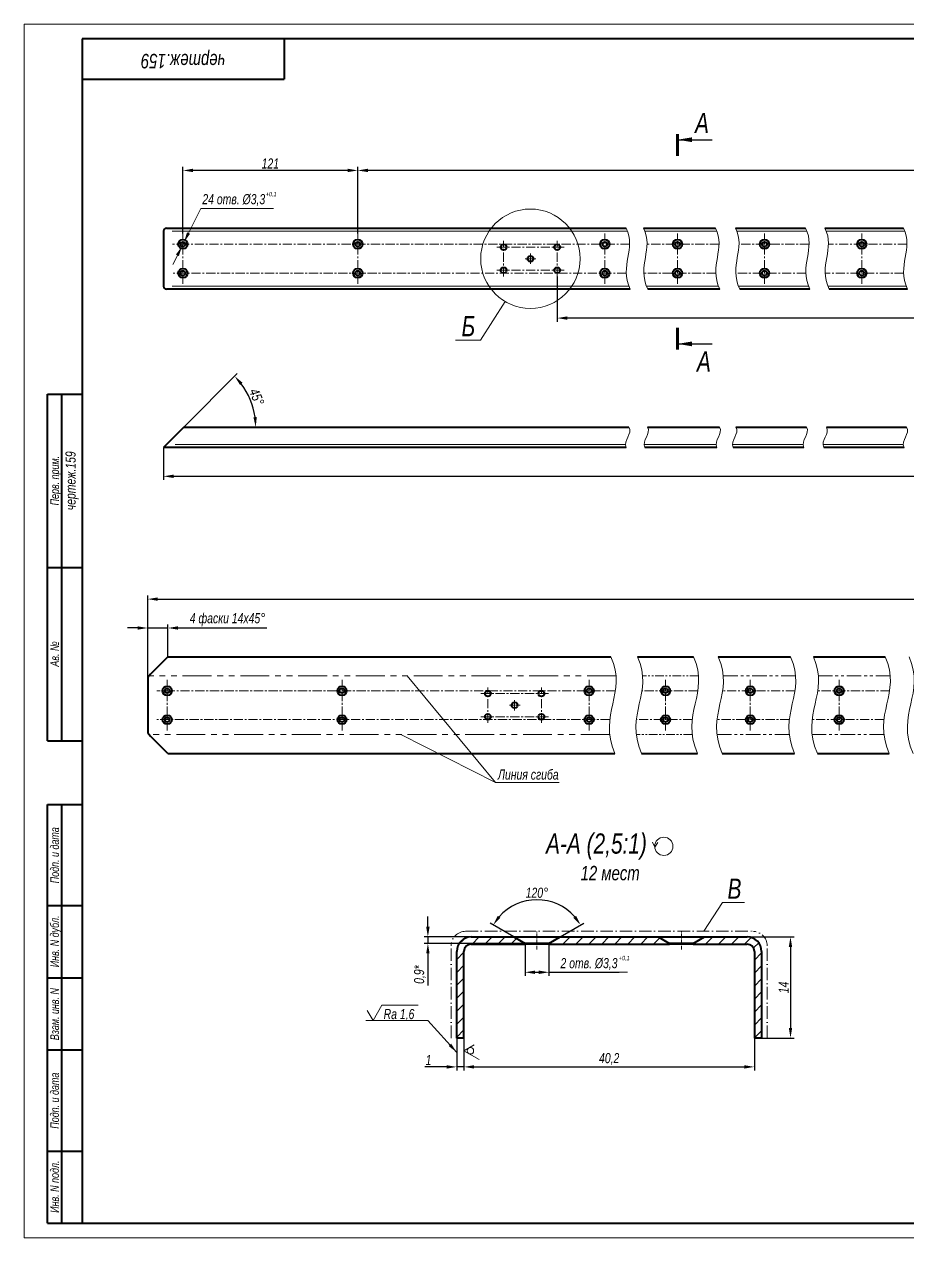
# Model space of a CAD drawing. Header units: millimetres. Extents: x 7312 to 17165, y -24193 to -22169.
# Drawn here: x 7311.5 to 7617.3, y -22588.7 to -22168.7 of the extents above; entities that cross this region are included whole.
import ezdxf

# ---------------------------------------------------------------- set-up
doc = ezdxf.new("R2010")
doc.units = ezdxf.units.MM
for name, pattern in [('LT_03', [20.32, 12.7, -2.54, 2.54, -2.54]), ('LT_04', [20, 10, -2, 2, -2, 2, -2]), ('LT_08', [10.16, 6.35, -1.27, 1.27, -1.27]), ('LT_09', [0.37, 0.24, -0.06, 0.01, -0.06])]:
    doc.linetypes.add(name, pattern=pattern)
for name, color, linetype, lineweight in [('Layer_01', 3, 'Continuous', 13), ('Layer_02', 5, 'LT_04', 13), ('Layer_04', 6, 'Continuous', 13), ('Layer_05', 7, 'Continuous', 40), ('Layer_07', 3, 'Continuous', 13), ('Layer_08', 1, 'Continuous', 15), ('Layer_09', 6, 'Continuous', 15), ('Layer_10', 1, 'LT_03', 15), ('Layer_11', 6, 'Continuous', 15), ('Layer_13', 1, 'Continuous', 13), ('Layer_15', 7, 'Continuous', 40), ('Layer_18', 7, 'Continuous', 18), ('Layer_20', 8, 'Continuous', 20)]:
    doc.layers.add(name, color=color, linetype=linetype, lineweight=lineweight)
doc.styles.add('Style_01', font='ARIALNI.TTF', dxfattribs={"width": 0.9, "height": 3.5})
doc.dimstyles.new('DimStyle_04', dxfattribs={"dimtxt": 3.5, "dimasz": 3.5, "dimexe": 1.25, "dimexo": 0, "dimtad": 1, "dimtxsty": 'Style_01', "dimcen": 2.5, "dimazin": 3, "dimtfac": 1, "dimtmove": 0, "dimatfit": 3})
doc.dimstyles.new('DimStyle_05', dxfattribs={"dimtxt": 3.5, "dimasz": 3.5, "dimexe": 1.25, "dimexo": 0, "dimtad": 1, "dimlfac": 2, "dimtxsty": 'Style_01', "dimcen": 0, "dimazin": 3, "dimtfac": 1, "dimtmove": 0, "dimatfit": 3})
doc.dimstyles.new('DimStyle_21', dxfattribs={"dimtxt": 3.5, "dimasz": 3.5, "dimexe": 1, "dimexo": 0, "dimtad": 1, "dimdec": 0, "dimlfac": 2, "dimtxsty": 'Style_01', "dimcen": 0, "dimclrd": 256, "dimclre": 256, "dimclrt": 256, "dimazin": 3, "dimtfac": 1, "dimtdec": 0, "dimtmove": 0, "dimatfit": 3, "dimlwd": 13, "dimlwe": 13})

# ---------------------------------------------------------------- blocks, each defined once
blk = doc.blocks.new('Block_159')
at = {"layer": 'Layer_04'}
for p, q in [((4892.67, -28318.53), (4892.67, -28738.53)), ((5783.67, -28318.53), (4892.67, -28318.53)), ((4892.67, -28738.53), (5783.67, -28738.53))]:
    blk.add_line(p, q, dxfattribs=at)
at = {"layer": 'Layer_05', "linetype": 'Continuous'}
for p, q in [((4912.67, -28323.53), (4912.67, -28733.53)), ((5778.67, -28323.53), (4912.67, -28323.53)), ((4982.67, -28323.53), (4982.67, -28337.53)), ((4912.67, -28337.53), (4982.67, -28337.53)), ((4900.67, -28566.53), (4900.67, -28446.53)), ((4900.67, -28446.53), (4912.67, -28446.53)), ((4905.67, -28566.53), (4905.67, -28446.53)), ((4900.67, -28506.53), (4912.67, -28506.53)), ((4900.67, -28566.53), (4912.67, -28566.53)), ((4900.67, -28733.53), (4900.67, -28588.53)), ((4900.67, -28588.53), (4912.67, -28588.53)), ((4905.67, -28733.53), (4905.67, -28588.53)), ((4900.67, -28623.53), (4912.67, -28623.53)), ((4900.67, -28648.53), (4912.67, -28648.53)), ((4900.67, -28673.53), (4912.67, -28673.53)), ((4900.67, -28708.53), (4912.67, -28708.53)), ((4900.67, -28733.53), (4912.67, -28733.53)), ((4912.67, -28733.53), (5593.55, -28733.53))]:
    blk.add_line(p, q, dxfattribs=at)
at = {"layer": 'Layer_01', "linetype": 'Continuous', "lineweight": 25, "style": 'Style_01', "width": 0.9}
for s, p in [('Перв. прим.', (4904.67, -28485.06)), ('Ав. №', (4904.67, -28540.87)), ('Подп. и дата', (4904.67, -28615.85)), ('Инв. N дубл.', (4904.67, -28644.91)), ('Взам. инв. N', (4904.66, -28670.17)), ('Подп. и дата', (4904.67, -28700.8)), ('Инв. N подл.', (4904.67, -28729.91))]:
    blk.add_text(s, height=3, rotation=90, dxfattribs=at).set_placement(p)
blk = doc.blocks.new('*D850')
at = {"layer": 'Defpoints', "color": 0, "ltscale": 0.5, "transparency": 16777216}
for p in [(7359.72, -22315.21), (7974.01, -22315.21), (7974.01, -22325.21)]:
    blk.add_point(p, dxfattribs=at)
at = {"layer": 'Layer_08', "color": 0, "lineweight": -2, "ltscale": 0.5, "transparency": 16777216}
for p, q in [((7359.72, -22315.21), (7359.72, -22326.46)), ((7974.01, -22315.21), (7974.01, -22326.46)), ((7363.22, -22325.21), (7970.51, -22325.21))]:
    blk.add_line(p, q, dxfattribs=at)
at = {"layer": 'Layer_08', "color": 0, "ltscale": 0.5, "transparency": 16777216}
for points in [[(7363.22, -22324.63), (7363.22, -22325.79), (7359.72, -22325.21)], [(7970.51, -22324.63), (7970.51, -22325.79), (7974.01, -22325.21)]]:
    blk.add_solid(points, dxfattribs=at)
at = {"layer": 'Layer_08', "color": 0, "ltscale": 0.5, "transparency": 16777216, "insert": (7666.87, -22322.8), "char_height": 3.5, "attachment_point": 5, "style": 'Style_01'}
blk.add_mtext('1858', dxfattribs=at)
blk = doc.blocks.new('*D853')
at = {"layer": 'Defpoints', "color": 0, "ltscale": 0.5, "transparency": 16777216}
for p in [(7426.97, -22219.34), (7426.97, -22241.21), (7967.26, -22241.21)]:
    blk.add_point(p, dxfattribs=at)
at = {"layer": 'Layer_08', "color": 0, "lineweight": -2, "ltscale": 0.5, "transparency": 16777216}
for p, q in [((7426.97, -22241.21), (7426.97, -22218.09)), ((7963.76, -22219.34), (7430.47, -22219.34)), ((7967.26, -22241.21), (7967.26, -22218.09))]:
    blk.add_line(p, q, dxfattribs=at)
at = {"layer": 'Layer_08', "color": 0, "ltscale": 0.5, "transparency": 16777216}
for points in [[(7430.47, -22218.75), (7430.47, -22219.92), (7426.97, -22219.34)], [(7963.76, -22218.75), (7963.76, -22219.92), (7967.26, -22219.34)]]:
    blk.add_solid(points, dxfattribs=at)
at = {"layer": 'Layer_08', "color": 0, "ltscale": 0.5, "transparency": 16777216, "insert": (7697.12, -22216.92), "char_height": 3.5, "attachment_point": 5, "style": 'Style_01'}
blk.add_mtext('10х171=1710', dxfattribs=at)
blk = doc.blocks.new('*D854')
at = {"layer": 'Defpoints', "color": 0, "ltscale": 0.5, "transparency": 16777216}
for p in [(7366.47, -22219.34), (7366.47, -22241.12), (7426.97, -22241.12)]:
    blk.add_point(p, dxfattribs=at)
at = {"layer": 'Layer_08', "color": 0, "lineweight": -2, "ltscale": 0.5, "transparency": 16777216}
for p, q in [((7366.47, -22241.12), (7366.47, -22218.09)), ((7423.47, -22219.34), (7369.97, -22219.34)), ((7426.97, -22241.12), (7426.97, -22218.09))]:
    blk.add_line(p, q, dxfattribs=at)
at = {"layer": 'Layer_08', "color": 0, "ltscale": 0.5, "transparency": 16777216}
for points in [[(7369.97, -22218.75), (7369.97, -22219.92), (7366.47, -22219.34)], [(7423.47, -22218.75), (7423.47, -22219.92), (7426.97, -22219.34)]]:
    blk.add_solid(points, dxfattribs=at)
at = {"layer": 'Layer_08', "color": 0, "ltscale": 0.5, "transparency": 16777216, "insert": (7396.72, -22216.95), "char_height": 3.5, "attachment_point": 5, "style": 'Style_01'}
blk.add_mtext('121', dxfattribs=at)
blk = doc.blocks.new('*D857')
at = {"layer": 'Defpoints', "color": 0, "ltscale": 0.5, "transparency": 16777216}
for p in [(7495.97, -22256.02), (7756.26, -22256.02), (7495.97, -22270.44)]:
    blk.add_point(p, dxfattribs=at)
at = {"layer": 'Layer_08', "color": 0, "lineweight": -2, "ltscale": 0.5, "transparency": 16777216}
for p, q in [((7495.97, -22256.02), (7495.97, -22271.69)), ((7756.26, -22256.02), (7756.26, -22271.69)), ((7752.76, -22270.44), (7499.47, -22270.44))]:
    blk.add_line(p, q, dxfattribs=at)
at = {"layer": 'Layer_08', "color": 0, "ltscale": 0.5, "transparency": 16777216}
for points in [[(7499.47, -22269.86), (7499.47, -22271.02), (7495.97, -22270.44)], [(7752.76, -22269.86), (7752.76, -22271.02), (7756.26, -22270.44)]]:
    blk.add_solid(points, dxfattribs=at)
at = {"layer": 'Layer_08', "color": 0, "ltscale": 0.5, "transparency": 16777216, "insert": (7626.12, -22268.03), "char_height": 3.5, "attachment_point": 5, "style": 'Style_01'}
blk.add_mtext('1150', dxfattribs=at)
blk = doc.blocks.new('*D858')
at = {"layer": 'Defpoints', "color": 0, "ltscale": 0.5, "transparency": 16777216}
for p in [(7954.5, -22367.71), (7354.27, -22394.89), (7954.5, -22394.89)]:
    blk.add_point(p, dxfattribs=at)
at = {"layer": 'Layer_08', "color": 0, "lineweight": -2, "ltscale": 0.5, "transparency": 16777216}
for p, q in [((7354.27, -22394.89), (7354.27, -22366.46)), ((7357.77, -22367.71), (7951, -22367.71)), ((7954.5, -22394.89), (7954.5, -22366.46))]:
    blk.add_line(p, q, dxfattribs=at)
at = {"layer": 'Layer_08', "color": 0, "ltscale": 0.5, "transparency": 16777216}
for points in [[(7357.77, -22367.12), (7357.77, -22368.29), (7354.27, -22367.71)], [(7951, -22367.12), (7951, -22368.29), (7954.5, -22367.71)]]:
    blk.add_solid(points, dxfattribs=at)
at = {"layer": 'Layer_08', "color": 0, "ltscale": 0.5, "transparency": 16777216, "insert": (7654.39, -22365.3), "char_height": 3.5, "attachment_point": 5, "style": 'Style_01'}
blk.add_mtext('1858', dxfattribs=at)
blk = doc.blocks.new('*D859')
at = {"layer": 'Defpoints', "color": 0, "ltscale": 0.5, "transparency": 16777216}
for p in [(7354.27, -22377.71), (7354.27, -22380.83), (7361.27, -22387.71)]:
    blk.add_point(p, dxfattribs=at)
at = {"layer": 'Layer_08', "color": 0, "lineweight": -2, "ltscale": 0.5, "transparency": 16777216}
for p, q in [((7354.27, -22380.83), (7354.27, -22376.46)), ((7361.27, -22387.71), (7361.27, -22376.46)), ((7350.77, -22377.71), (7347.27, -22377.71)), ((7354.27, -22377.71), (7361.27, -22377.71)), ((7364.77, -22377.71), (7395.52, -22377.71))]:
    blk.add_line(p, q, dxfattribs=at)
at = {"layer": 'Layer_08', "color": 0, "ltscale": 0.5, "transparency": 16777216}
for points in [[(7350.77, -22377.12), (7350.77, -22378.29), (7354.27, -22377.71)], [(7364.77, -22377.12), (7364.77, -22378.29), (7361.27, -22377.71)]]:
    blk.add_solid(points, dxfattribs=at)
at = {"layer": 'Layer_08', "color": 0, "ltscale": 0.5, "transparency": 16777216, "insert": (7381.9, -22374.84), "char_height": 3.5, "attachment_point": 5, "style": 'Style_01'}
blk.add_mtext('4 фаски 14x45%%D', dxfattribs=at)
blk = doc.blocks.new('*D869')
at = {"layer": 'Defpoints', "color": 0, "ltscale": 0.5, "transparency": 16777216}
for p in [(7494.97, -22472.83), (7480.97, -22484.62), (7497.01, -22484.62), (7484.87, -22486.87), (7493.12, -22486.87)]:
    blk.add_point(p, dxfattribs=at)
at = {"layer": 'Layer_08', "color": 0, "lineweight": -2, "ltscale": 0.5, "transparency": 16777216}
for p, q in [((7480.97, -22484.62), (7472.77, -22479.89)), ((7497.01, -22484.62), (7505.21, -22479.89))]:
    blk.add_line(p, q, dxfattribs=at)
blk.add_arc((7488.99, -22489.25), 17.48, 41.4908, 138.5092, dxfattribs=at)
at = {"layer": 'Layer_08', "color": 0, "ltscale": 0.5, "transparency": 16777216}
for points in [[(7476.37, -22478.01), (7475.42, -22477.33), (7473.85, -22480.51)], [(7502.56, -22477.33), (7501.61, -22478.01), (7504.13, -22480.51)]]:
    blk.add_solid(points, dxfattribs=at)
at = {"layer": 'Layer_08', "color": 0, "ltscale": 0.5, "transparency": 16777216, "insert": (7488.99, -22469.36), "char_height": 3.5, "attachment_point": 5, "style": 'Style_01'}
blk.add_mtext('120°', dxfattribs=at)
blk = doc.blocks.new('*D870')
at = {"layer": 'Defpoints', "color": 0, "ltscale": 0.5, "transparency": 16777216}
for p in [(7484.87, -22487.12), (7493.12, -22487.12), (7493.12, -22496.87)]:
    blk.add_point(p, dxfattribs=at)
at = {"layer": 'Layer_08', "color": 0, "lineweight": -2, "ltscale": 0.5, "transparency": 16777216}
for p, q in [((7484.87, -22487.12), (7484.87, -22498.12)), ((7493.12, -22487.12), (7493.12, -22498.12)), ((7488.37, -22496.87), (7489.62, -22496.87)), ((7493.12, -22496.87), (7517.4, -22496.87))]:
    blk.add_line(p, q, dxfattribs=at)
at = {"layer": 'Layer_08', "color": 0, "ltscale": 0.5, "transparency": 16777216}
for points in [[(7488.37, -22496.29), (7488.37, -22497.46), (7484.87, -22496.87)], [(7489.62, -22496.29), (7489.62, -22497.46), (7493.12, -22496.87)]]:
    blk.add_solid(points, dxfattribs=at)
at = {"layer": 'Layer_08', "color": 0, "ltscale": 0.5, "transparency": 16777216, "insert": (7507.01, -22494.03), "char_height": 3.5, "attachment_point": 5, "style": 'Style_01'}
blk.add_mtext('2 отв. %%C3,3', dxfattribs=at)
blk = doc.blocks.new('*D871')
at = {"layer": 'Defpoints', "color": 0, "ltscale": 0.5, "transparency": 16777216}
for p in [(7480.97, -22484.62), (7451.24, -22486.87), (7484.87, -22486.87)]:
    blk.add_point(p, dxfattribs=at)
at = {"layer": 'Layer_08', "color": 0, "lineweight": -2, "ltscale": 0.5, "transparency": 16777216}
for p, q in [((7451.24, -22481.12), (7451.24, -22477.62)), ((7480.97, -22484.62), (7449.99, -22484.62)), ((7451.24, -22484.62), (7451.24, -22486.87)), ((7484.87, -22486.87), (7449.99, -22486.87)), ((7451.24, -22490.37), (7451.24, -22501.46))]:
    blk.add_line(p, q, dxfattribs=at)
at = {"layer": 'Layer_08', "color": 0, "ltscale": 0.5, "transparency": 16777216}
for points in [[(7450.66, -22481.12), (7451.83, -22481.12), (7451.24, -22484.62)], [(7450.66, -22490.37), (7451.83, -22490.37), (7451.24, -22486.87)]]:
    blk.add_solid(points, dxfattribs=at)
at = {"layer": 'Layer_08', "color": 0, "ltscale": 0.5, "transparency": 16777216, "insert": (7448.51, -22497.67), "char_height": 3.5, "attachment_point": 5, "rotation": 90, "style": 'Style_01'}
blk.add_mtext('0,9*', dxfattribs=at)
blk = doc.blocks.new('*D872')
at = {"layer": 'Defpoints', "color": 0, "ltscale": 0.5, "transparency": 16777216}
for p in [(7560.8, -22484.62), (7564.24, -22519.62), (7576.74, -22519.62)]:
    blk.add_point(p, dxfattribs=at)
at = {"layer": 'Layer_08', "color": 0, "lineweight": -2, "ltscale": 0.5, "transparency": 16777216}
for p, q in [((7560.8, -22484.62), (7577.99, -22484.62)), ((7576.74, -22488.12), (7576.74, -22516.12)), ((7564.24, -22519.62), (7577.99, -22519.62))]:
    blk.add_line(p, q, dxfattribs=at)
at = {"layer": 'Layer_08', "color": 0, "ltscale": 0.5, "transparency": 16777216}
for points in [[(7576.16, -22488.12), (7577.33, -22488.12), (7576.74, -22484.62)], [(7576.16, -22516.12), (7577.33, -22516.12), (7576.74, -22519.62)]]:
    blk.add_solid(points, dxfattribs=at)
at = {"layer": 'Layer_08', "color": 0, "ltscale": 0.5, "transparency": 16777216, "insert": (7574.36, -22502.12), "char_height": 3.5, "attachment_point": 5, "rotation": 90, "style": 'Style_01'}
blk.add_mtext('14', dxfattribs=at)
blk = doc.blocks.new('*D873')
at = {"layer": 'Defpoints', "color": 0, "ltscale": 0.5, "transparency": 16777216}
for p in [(7461.24, -22519.62), (7463.74, -22519.62), (7461.24, -22529.62)]:
    blk.add_point(p, dxfattribs=at)
at = {"layer": 'Layer_08', "color": 0, "lineweight": -2, "ltscale": 0.5, "transparency": 16777216}
for p, q in [((7461.24, -22519.62), (7461.24, -22530.87)), ((7463.74, -22519.62), (7463.74, -22530.87)), ((7457.74, -22529.62), (7450.24, -22529.62)), ((7463.74, -22529.62), (7461.24, -22529.62)), ((7467.24, -22529.62), (7470.74, -22529.62))]:
    blk.add_line(p, q, dxfattribs=at)
at = {"layer": 'Layer_08', "color": 0, "ltscale": 0.5, "transparency": 16777216}
for points in [[(7457.74, -22529.04), (7457.74, -22530.21), (7461.24, -22529.62)], [(7467.24, -22529.04), (7467.24, -22530.21), (7463.74, -22529.62)]]:
    blk.add_solid(points, dxfattribs=at)
at = {"layer": 'Layer_08', "color": 0, "ltscale": 0.5, "transparency": 16777216, "insert": (7451.46, -22527.24), "char_height": 3.5, "attachment_point": 5, "style": 'Style_01'}
blk.add_mtext('1', dxfattribs=at)
blk = doc.blocks.new('*D874')
at = {"layer": 'Defpoints', "color": 0, "ltscale": 0.5, "transparency": 16777216}
for p in [(7463.74, -22519.62), (7564.24, -22517.69), (7564.24, -22529.62)]:
    blk.add_point(p, dxfattribs=at)
at = {"layer": 'Layer_08', "color": 0, "lineweight": -2, "ltscale": 0.5, "transparency": 16777216}
for p, q in [((7463.74, -22519.62), (7463.74, -22530.87)), ((7564.24, -22517.69), (7564.24, -22530.87)), ((7467.24, -22529.62), (7560.74, -22529.62))]:
    blk.add_line(p, q, dxfattribs=at)
at = {"layer": 'Layer_08', "color": 0, "ltscale": 0.5, "transparency": 16777216}
for points in [[(7467.24, -22529.04), (7467.24, -22530.21), (7463.74, -22529.62)], [(7560.74, -22529.04), (7560.74, -22530.21), (7564.24, -22529.62)]]:
    blk.add_solid(points, dxfattribs=at)
at = {"layer": 'Layer_08', "color": 0, "ltscale": 0.5, "transparency": 16777216, "insert": (7513.99, -22526.89), "char_height": 3.5, "attachment_point": 5, "style": 'Style_01'}
blk.add_mtext('40,2', dxfattribs=at)
blk = doc.blocks.new('*D881')
at = {"layer": 'Defpoints', "color": 0, "ltscale": 0.5, "transparency": 16777216}
for p in [(7366.1, -22245.62), (7366.84, -22244.15)]:
    blk.add_point(p, dxfattribs=at)
at = {"layer": 'Layer_08', "linetype": 'Continuous', "lineweight": 13, "ltscale": 0.5, "transparency": 16777216}
for p, q in [((7372.67, -22232.46), (7368.4, -22241.02)), ((7394.83, -22232.46), (7372.67, -22232.46)), ((7366.1, -22245.62), (7366.84, -22244.15)), ((7364.54, -22248.76), (7362.98, -22251.89))]:
    blk.add_line(p, q, dxfattribs=at)
at = {"layer": 'Layer_08', "ltscale": 0.5, "transparency": 16777216}
for points in [[(7367.88, -22240.76), (7368.92, -22241.28), (7366.84, -22244.15)], [(7364.02, -22248.5), (7365.06, -22249.02), (7366.1, -22245.62)]]:
    blk.add_solid(points, dxfattribs=at)
at = {"layer": 'Layer_08', "ltscale": 0.5, "transparency": 16777216, "insert": (7384.06, -22229.61), "char_height": 3.5, "attachment_point": 5, "style": 'Style_01'}
blk.add_mtext('24 отв. %%C3,3', dxfattribs=at)
blk = doc.blocks.new('*D882')
at = {"layer": 'Defpoints', "color": 0, "ltscale": 0.5, "transparency": 16777216}
for p in [(7390.83, -22301.75), (7366.72, -22308.21), (7366.72, -22308.21), (7520.82, -22308.21), (7360.72, -22314.21)]:
    blk.add_point(p, dxfattribs=at)
at = {"layer": 'Layer_08', "color": 0, "lineweight": -2, "ltscale": 0.5, "transparency": 16777216}
blk.add_line((7366.72, -22308.21), (7385.25, -22289.68), dxfattribs=at)
blk.add_arc((7366.72, -22308.21), 24.96, 8.0418, 36.9582, dxfattribs=at)
at = {"layer": 'Layer_08', "color": 0, "ltscale": 0.5, "transparency": 16777216}
for points in [[(7386.22, -22293.59), (7387.1, -22292.82), (7384.37, -22290.56)], [(7392.01, -22304.68), (7390.85, -22304.76), (7391.68, -22308.21)]]:
    blk.add_solid(points, dxfattribs=at)
at = {"layer": 'Layer_08', "color": 0, "ltscale": 0.5, "transparency": 16777216, "insert": (7392, -22297.74), "char_height": 3.5, "attachment_point": 5, "rotation": 292.5, "style": 'Style_01'}
blk.add_mtext('45°', dxfattribs=at)
blk = doc.blocks.new('A$C57cbd612')
at = {"color": 1, "lineweight": 13, "ltscale": 0.303109}
blk.add_line((0, 0), (3.03, 5.25), dxfattribs=at)
at = {"color": 1, "lineweight": 13, "ltscale": 0.141451}
blk.add_line((0, 0), (-2.02, 3.5), dxfattribs=at)
at = {"layer": 'Layer_10'}
blk.add_line((3.03, 5.25), (15.58, 5.25), dxfattribs=at)

msp = doc.modelspace()

# ---------------------------------------------------------------- hatches: boundary and pattern name
at = {"layer": 'Layer_18', "ltscale": 0.5}
h = msp.add_hatch(dxfattribs=at)
h.set_pattern_fill('ANSI31', color=256)
h.paths.add_polyline_path([(7463.7417, -22489.6234, -0.41421356), (7466.2417, -22487.1234), (7466.2417, -22487.1234), (7484.8667, -22487.1234), (7484.8667, -22486.8734), (7480.9696, -22484.6234), (7466.2417, -22484.6234, 0.41421356), (7461.2417, -22489.6234), (7461.2417, -22519.6234), (7463.7417, -22519.6234)])
h.paths.add_polyline_path([(7530.9696, -22484.6234), (7497.0139, -22484.6234), (7493.1167, -22486.8734), (7493.1167, -22487.1234), (7534.8667, -22487.1234), (7534.8667, -22486.8734)])
h.paths.add_polyline_path([(7561.7417, -22484.6234), (7547.0139, -22484.6234), (7543.1167, -22486.8734), (7543.1167, -22487.1234), (7561.7417, -22487.1234, -0.41415164), (7564.2417, -22489.6229), (7564.2417, -22519.6234), (7566.7417, -22519.6234), (7566.7417, -22489.6227, 0.4141707)])

# ---------------------------------------------------------------- linework, layer by layer
at = {"layer": 'Layer_02'}
for p, q in [((7516.3522, -22394.2961), (7354.7732, -22394.2961)), ((7514.1823, -22414.5742), (7354.7732, -22414.5742))]:
    msp.add_line(p, q, dxfattribs=at)
at = {"layer": 'Layer_02', "ltscale": 0.3}
for p, q in [((7544.8988, -22394.2961), (7525.5741, -22394.2961)), ((7542.7288, -22414.5742), (7523.4042, -22414.5742))]:
    msp.add_line(p, q, dxfattribs=at)
at = {"layer": 'Layer_02', "ltscale": 0.5}
for p, q in [((7578.5109, -22394.2961), (7553.4764, -22394.2961)), ((7611.2546, -22394.2961), (7586.4109, -22394.2961)), ((7576.341, -22414.5742), (7551.3064, -22414.5742)), ((7609.0847, -22414.5742), (7584.241, -22414.5742))]:
    msp.add_line(p, q, dxfattribs=at)
at = {"layer": 'Layer_08', "ltscale": 0.5}
for p, q in [((7394.8341, -22232.4617), (7397.7965, -22232.4617)), ((7517.3985, -22496.8734), (7520.3609, -22496.8734))]:
    msp.add_line(p, q, dxfattribs=at)
at = {"layer": 'Layer_08'}
for p, q in [((7429.788, -22513.551), (7451.2795, -22513.551)), ((7451.2795, -22513.551), (7461.2417, -22524.6039))]:
    msp.add_line(p, q, dxfattribs=at)
msp.add_solid([(7459.3144, -22521.6247), (7458.4523, -22522.4108), (7461.2417, -22524.6039)], dxfattribs=at)
at = {"layer": 'Layer_09', "linetype": 'LT_08', "ltscale": 0.5}
for p, q in [((7366.4707, -22258.6154), (7366.4707, -22241.116)), ((7426.9707, -22258.6154), (7426.9707, -22241.116)), ((7512.4707, -22258.6154), (7512.4707, -22241.116)), ((7537.6532, -22258.6154), (7537.6532, -22241.116)), ((7567.7529, -22258.6154), (7567.7529, -22241.116)), ((7601.3988, -22258.6154), (7601.3988, -22241.116)), ((7521.0402, -22244.8865), (7362.9025, -22244.8865)), ((7475.0602, -22245.8865), (7498.4384, -22245.8865)), ((7477.4707, -22256.0168), (7477.4707, -22243.7561)), ((7495.9707, -22256.0168), (7495.9707, -22243.7561)), ((7552.0161, -22244.8865), (7527.0972, -22244.8865)), ((7583.1898, -22244.8865), (7558.9232, -22244.8865)), ((7617.0426, -22244.8865), (7589.8785, -22244.8865)), ((7519.9189, -22254.8865), (7362.9025, -22254.8865)), ((7475.0602, -22253.8865), (7498.4384, -22253.8865)), ((7550.8947, -22254.8865), (7525.9759, -22254.8865)), ((7582.0685, -22254.8865), (7557.8019, -22254.8865)), ((7615.9213, -22254.8865), (7588.7572, -22254.8865)), ((7361.0232, -22413.1641), (7361.0232, -22395.6647)), ((7421.5232, -22413.1641), (7421.5232, -22395.6647)), ((7472.0232, -22410.5655), (7472.0232, -22398.3048)), ((7490.5232, -22410.5655), (7490.5232, -22398.3048)), ((7507.0232, -22413.1641), (7507.0232, -22395.6647)), ((7533.5266, -22413.1641), (7533.5266, -22395.6647)), ((7562.8369, -22413.1641), (7562.8369, -22395.6647)), ((7593.5832, -22413.1641), (7593.5832, -22395.6647)), ((7516.113, -22399.4352), (7357.455, -22399.4352)), ((7469.6127, -22400.4352), (7492.9909, -22400.4352)), ((7544.6595, -22399.4352), (7525.3349, -22399.4352)), ((7578.2716, -22399.4352), (7553.2371, -22399.4352)), ((7611.0154, -22399.4352), (7586.1716, -22399.4352)), ((7514.2015, -22409.4352), (7357.455, -22409.4352)), ((7469.6127, -22408.4352), (7492.9909, -22408.4352)), ((7542.748, -22409.4352), (7523.4234, -22409.4352)), ((7576.3602, -22409.4352), (7551.3256, -22409.4352)), ((7609.1039, -22409.4352), (7584.2601, -22409.4352))]:
    msp.add_line(p, q, dxfattribs=at)
at = {"layer": 'Layer_09', "linetype": 'LT_08', "ltscale": 0.1}
for p, q in [((7488.6157, -22249.8865), (7484.8258, -22249.8865)), ((7486.7207, -22251.6603), (7486.7207, -22248.1126)), ((7481.2732, -22406.2091), (7481.2732, -22402.6613)), ((7483.1682, -22404.4352), (7479.3783, -22404.4352))]:
    msp.add_line(p, q, dxfattribs=at)
at = {"layer": 'Layer_09'}
for p, q in [((7444.0407, -22394.2961), (7474.6688, -22431.1633)), ((7474.6688, -22431.1633), (7441.9052, -22414.5742)), ((7474.6688, -22431.1633), (7496.7218, -22431.1633)), ((7529.7737, -22453.5624), (7528.9307, -22451.8589)), ((7529.7737, -22453.5624), (7530.8424, -22451.9908))]:
    msp.add_line(p, q, dxfattribs=at)
at = {"layer": 'Layer_09', "ltscale": 0.5}
msp.add_line((7553.2333, -22472.6982), (7553.5333, -22472.6982), dxfattribs=at)
at = {"layer": 'Layer_09', "linetype": 'LT_09', "ltscale": 18.018019}
for p, q in [((7464.3166, -22482.6982), (7563.6669, -22482.6982)), ((7459.3166, -22519.6234), (7459.3166, -22487.6982)), ((7568.6669, -22519.6234), (7568.6669, -22487.6982))]:
    msp.add_line(p, q, dxfattribs=at)
at = {"layer": 'Layer_09', "linetype": 'LT_08', "ltscale": 0.2}
for p, q in [((7488.9917, -22488.938), (7488.9917, -22482.7674)), ((7538.9917, -22488.938), (7538.9917, -22482.7674))]:
    msp.add_line(p, q, dxfattribs=at)
at = {"layer": 'Layer_09', "lineweight": 13, "ltscale": 0.141451}
msp.add_line((7463.7417, -22524.0442), (7467.2417, -22522.0235), dxfattribs=at)
at = {"layer": 'Layer_09', "lineweight": 13, "ltscale": 0.303109}
msp.add_line((7463.7417, -22524.0442), (7468.9917, -22527.0753), dxfattribs=at)
at = {"layer": 'Layer_09'}
for points in [[(7477.9409, -22264.6658), (7469.4973, -22278.0847)], [(7460.796, -22278.0847), (7469.4973, -22278.0847)]]:
    msp.add_lwpolyline(points, dxfattribs=at)
at = {"layer": 'Layer_09', "ltscale": 0.5}
for points in [[(7546.7377, -22482.6982), (7553.2333, -22472.6982)], [(7553.5333, -22472.6982), (7560.8096, -22472.6982)]]:
    msp.add_lwpolyline(points, dxfattribs=at)
at = {"layer": 'Layer_09'}
for centre, radius in [((7486.7207, -22249.8865), 17.1905), ((7532.9183, -22453.2708), 3.1589)]:
    msp.add_circle(centre, radius, dxfattribs=at)
at = {"layer": 'Layer_09', "lineweight": 13}
msp.add_circle((7465.971, -22524.0531), 1.0981, dxfattribs=at)
at = {"layer": 'Layer_09', "linetype": 'LT_09', "ltscale": 18.018019}
for centre, start, end in [((7464.3166, -22487.6982), 90, 180), ((7563.6669, -22487.6982), 0, 90)]:
    msp.add_arc(centre, 5, start, end, dxfattribs=at)
at = {"layer": 'Layer_09', "ltscale": 0.5}
for points in [[(7519.8384, -22239.3365), (7523.4777, -22246.588), (7517.3437, -22252.0326), (7521.2918, -22260.4365)], [(7525.8954, -22239.3365), (7529.5347, -22246.588), (7523.4007, -22252.0326), (7527.3488, -22260.4365)], [(7550.8142, -22239.3365), (7554.4535, -22246.588), (7548.3195, -22252.0326), (7552.2676, -22260.4365)], [(7557.7214, -22239.3365), (7561.3606, -22246.588), (7555.2267, -22252.0326), (7559.1748, -22260.4365)], [(7581.9879, -22239.3365), (7585.6272, -22246.588), (7579.4933, -22252.0326), (7583.4414, -22260.4365)], [(7588.6766, -22239.3365), (7592.3159, -22246.588), (7586.182, -22252.0326), (7590.13, -22260.4365)], [(7615.8408, -22239.3365), (7619.4801, -22246.588), (7613.3461, -22252.0326), (7617.2942, -22260.4365)], [(7520.8224, -22308.2114), (7522.1618, -22310.475), (7518.7563, -22312.7433), (7519.9078, -22315.2114)], [(7527.2808, -22308.2114), (7528.6202, -22310.475), (7525.2147, -22312.7433), (7526.3661, -22315.2114)], [(7552.1898, -22308.2114), (7553.5293, -22310.475), (7550.1238, -22312.7433), (7551.2752, -22315.2114)], [(7557.865, -22308.2114), (7559.2044, -22310.475), (7555.7989, -22312.7433), (7556.9504, -22315.2114)], [(7582.2852, -22308.2114), (7583.6247, -22310.475), (7580.2192, -22312.7433), (7581.3706, -22315.2114)], [(7589.1682, -22308.2114), (7590.5077, -22310.475), (7587.1022, -22312.7433), (7588.2536, -22315.2114)], [(7616.9508, -22308.2114), (7618.2903, -22310.475), (7614.8847, -22312.7433), (7616.0362, -22315.2114)], [(7514.6162, -22387.7071), (7520.3421, -22400.4539), (7509.9897, -22407.2098), (7515.9859, -22421.1633)], [(7523.8381, -22387.7071), (7529.564, -22400.4539), (7519.2116, -22407.2098), (7525.2078, -22421.1633)], [(7543.1628, -22387.7071), (7548.8886, -22400.4539), (7538.5363, -22407.2098), (7544.5324, -22421.1633)], [(7551.7404, -22387.7071), (7557.4662, -22400.4539), (7547.1139, -22407.2098), (7553.11, -22421.1633)], [(7576.7749, -22387.7071), (7582.5008, -22400.4539), (7572.1484, -22407.2098), (7578.1446, -22421.1633)], [(7584.6749, -22387.7071), (7590.4008, -22400.4539), (7580.0484, -22407.2098), (7586.0446, -22421.1633)], [(7609.5186, -22387.7071), (7615.2445, -22400.4539), (7604.8921, -22407.2098), (7610.8883, -22421.1633)], [(7617.7836, -22387.7071), (7623.5094, -22400.4539), (7613.1571, -22407.2098), (7619.1532, -22421.1633)]]:
    msp.add_open_spline(points, degree=3, dxfattribs=at)
at = {"layer": 'Layer_11', "lineweight": 0}
for p, q in [((7520.2845, -22240.3365), (7362.7207, -22240.3365)), ((7551.2603, -22240.3365), (7526.3415, -22240.3365)), ((7582.4341, -22240.3365), (7558.1675, -22240.3365)), ((7616.2869, -22240.3365), (7589.1228, -22240.3365)), ((7362.7207, -22259.4365), (7520.863, -22259.4365)), ((7526.92, -22259.4365), (7551.8389, -22259.4365)), ((7558.746, -22259.4365), (7583.0126, -22259.4365)), ((7589.7013, -22259.4365), (7616.8654, -22259.4365)), ((7363.7207, -22314.2114), (7519.6673, -22314.2114)), ((7526.1257, -22314.2114), (7551.0348, -22314.2114)), ((7556.7099, -22314.2114), (7581.1302, -22314.2114)), ((7588.0132, -22314.2114), (7615.7957, -22314.2114))]:
    msp.add_line(p, q, dxfattribs=at)
at = {"layer": 'Layer_15', "linetype": 'Continuous'}
for p, q in [((7359.7207, -22240.3365), (7359.7207, -22259.4365)), ((7360.7207, -22239.3365), (7519.8384, -22239.3365)), ((7525.8954, -22239.3365), (7550.8142, -22239.3365)), ((7557.7214, -22239.3365), (7581.9879, -22239.3365)), ((7588.6766, -22239.3365), (7615.8408, -22239.3365)), ((7521.2918, -22260.4365), (7360.7207, -22260.4365)), ((7552.2676, -22260.4365), (7527.3488, -22260.4365)), ((7583.4414, -22260.4365), (7559.1748, -22260.4365)), ((7617.2942, -22260.4365), (7590.13, -22260.4365)), ((7366.7207, -22308.2114), (7360.7207, -22314.2114)), ((7366.7207, -22308.2114), (7520.8224, -22308.2114)), ((7527.2808, -22308.2114), (7552.1898, -22308.2114)), ((7557.865, -22308.2114), (7582.2852, -22308.2114)), ((7589.1682, -22308.2114), (7616.9508, -22308.2114)), ((7360.7207, -22314.2114), (7359.7207, -22315.2114)), ((7519.9078, -22315.2114), (7359.7207, -22315.2114)), ((7551.2752, -22315.2114), (7526.3661, -22315.2114)), ((7581.3706, -22315.2114), (7556.9504, -22315.2114)), ((7616.0362, -22315.2114), (7588.2536, -22315.2114)), ((7361.2732, -22387.7071), (7355.2732, -22393.7071)), ((7361.2732, -22387.7071), (7514.6162, -22387.7071)), ((7523.8381, -22387.7071), (7543.1628, -22387.7071)), ((7551.7404, -22387.7071), (7576.7749, -22387.7071)), ((7584.6749, -22387.7071), (7609.5186, -22387.7071)), ((7355.2732, -22393.7071), (7354.2732, -22394.8852)), ((7354.2732, -22394.8852), (7354.2732, -22413.9852)), ((7354.2732, -22413.9852), (7355.2732, -22415.1633)), ((7361.2732, -22421.1633), (7355.2732, -22415.1633)), ((7361.2732, -22421.1633), (7515.9859, -22421.1633)), ((7525.2078, -22421.1633), (7544.5324, -22421.1633)), ((7553.11, -22421.1633), (7578.1446, -22421.1633)), ((7586.0446, -22421.1633), (7610.8883, -22421.1633)), ((7466.2417, -22484.6234), (7480.9696, -22484.6234)), ((7480.9696, -22484.6234), (7484.8667, -22486.8734)), ((7480.9696, -22484.6234), (7497.0139, -22484.6234)), ((7493.1167, -22486.8734), (7497.0139, -22484.6234)), ((7497.0139, -22484.6234), (7530.9696, -22484.6234)), ((7530.9696, -22484.6234), (7534.8667, -22486.8734)), ((7530.9696, -22484.6234), (7547.0139, -22484.6234)), ((7543.1167, -22486.8734), (7547.0139, -22484.6234)), ((7547.0139, -22484.6234), (7561.7417, -22484.6234)), ((7461.2417, -22519.6234), (7461.2417, -22489.6234)), ((7463.7417, -22519.6234), (7463.7417, -22489.6234)), ((7466.2417, -22487.1234), (7484.8667, -22487.1234)), ((7484.8667, -22486.8734), (7484.8667, -22487.1234)), ((7493.1167, -22486.8734), (7484.8667, -22486.8734)), ((7493.1167, -22487.1234), (7484.8667, -22487.1234)), ((7493.1167, -22487.1234), (7493.1167, -22486.8734)), ((7493.1167, -22487.1234), (7534.8667, -22487.1234)), ((7543.1167, -22486.8734), (7534.8667, -22486.8734)), ((7534.8667, -22486.8734), (7534.8667, -22487.1234)), ((7543.1167, -22487.1234), (7534.8667, -22487.1234)), ((7543.1167, -22487.1234), (7543.1167, -22486.8734)), ((7543.1167, -22487.1234), (7561.7417, -22487.1234)), ((7564.2417, -22489.6234), (7564.2417, -22519.6234)), ((7566.7417, -22489.6234), (7566.7417, -22519.6234)), ((7463.7417, -22519.6234), (7461.2417, -22519.6234)), ((7566.7417, -22519.6234), (7564.2417, -22519.6234))]:
    msp.add_line(p, q, dxfattribs=at)
for centre, radius in [((7366.4707, -22244.8865), 1.6044), ((7366.4707, -22244.8865), 0.825), ((7426.9707, -22244.8865), 1.6044), ((7426.9707, -22244.8865), 0.825), ((7477.4707, -22245.8865), 1), ((7495.9707, -22245.8865), 1), ((7512.4707, -22244.8865), 1.6044), ((7512.4707, -22244.8865), 0.825), ((7537.6532, -22244.8865), 1.6044), ((7537.6532, -22244.8865), 0.825), ((7567.7529, -22244.8865), 1.6044), ((7567.7529, -22244.8865), 0.825), ((7601.3988, -22244.8865), 1.6044), ((7601.3988, -22244.8865), 0.825), ((7486.7207, -22249.8865), 1), ((7366.4707, -22254.8865), 1.6044), ((7366.4707, -22254.8865), 0.825), ((7426.9707, -22254.8865), 1.6044), ((7426.9707, -22254.8865), 0.825), ((7477.4707, -22253.8865), 1), ((7495.9707, -22253.8865), 1), ((7512.4707, -22254.8865), 1.6044), ((7512.4707, -22254.8865), 0.825), ((7537.6532, -22254.8865), 1.6044), ((7537.6532, -22254.8865), 0.825), ((7567.7529, -22254.8865), 1.6044), ((7567.7529, -22254.8865), 0.825), ((7601.3988, -22254.8865), 1.6044), ((7601.3988, -22254.8865), 0.825), ((7361.0232, -22399.4352), 1.6044), ((7421.5232, -22399.4352), 1.6044), ((7507.0232, -22399.4352), 1.6044), ((7533.5266, -22399.4352), 1.6044), ((7562.8369, -22399.4352), 1.6044), ((7593.5832, -22399.4352), 1.6044), ((7361.0232, -22399.4352), 0.825), ((7421.5232, -22399.4352), 0.825), ((7472.0232, -22400.4352), 1), ((7490.5232, -22400.4352), 1), ((7507.0232, -22399.4352), 0.825), ((7533.5266, -22399.4352), 0.825), ((7562.8369, -22399.4352), 0.825), ((7593.5832, -22399.4352), 0.825), ((7481.2732, -22404.4352), 1), ((7361.0232, -22409.4352), 1.6044), ((7361.0232, -22409.4352), 0.825), ((7421.5232, -22409.4352), 1.6044), ((7421.5232, -22409.4352), 0.825), ((7472.0232, -22408.4352), 1), ((7490.5232, -22408.4352), 1), ((7507.0232, -22409.4352), 1.6044), ((7507.0232, -22409.4352), 0.825), ((7533.5266, -22409.4352), 1.6044), ((7533.5266, -22409.4352), 0.825), ((7562.8369, -22409.4352), 1.6044), ((7562.8369, -22409.4352), 0.825), ((7593.5832, -22409.4352), 1.6044), ((7593.5832, -22409.4352), 0.825)]:
    msp.add_circle(centre, radius, dxfattribs=at)
for centre, radius, start, end in [((7360.7207, -22240.3365), 1, 90, 180), ((7360.7207, -22259.4365), 1, 180, 270), ((7466.2417, -22489.6234), 5, 90, 180), ((7561.7417, -22489.6234), 5, 0, 90), ((7466.2417, -22489.6234), 2.5, 90, 180), ((7561.7417, -22489.6234), 2.5, 0, 90)]:
    msp.add_arc(centre, radius, start, end, dxfattribs=at)
at = {"layer": 'Layer_20', "lineweight": 70}
for p, q in [((7537.6532, -22214.2437), (7537.6532, -22206.8043)), ((7537.6532, -22273.8318), (7537.6532, -22281.2712))]:
    msp.add_line(p, q, dxfattribs=at)

# ---------------------------------------------------------------- block references
at = {"layer": 'Layer_08'}
msp.add_blockref('A$C57cbd612', (7432.2573, -22513.551), dxfattribs=at)
at = {"layer": 'Layer_13'}
msp.add_blockref('Block_159', (2418.8785, 6149.7829), dxfattribs=at)

# ---------------------------------------------------------------- texts
at = {"layer": 'Layer_01', "style": 'Style_01', "width": 0.9}
for s, p in [('А', (7543.7137, -22206.4219)), ('А', (7544.3751, -22288.9368)), ('В', (7554.9507, -22471.438))]:
    msp.add_text(s, height=7, dxfattribs=at).set_placement(p)
at = {"layer": 'Layer_01', "attachment_point": 5, "style": 'Style_01'}
for insert, char_height, width, rotation in [((7366.5495, -22180.749), 5, 70, 180), ((7328.1112, -22326.749), 3.5, 60, 90)]:
    msp.add_mtext('чертеж.159', dxfattribs=dict(at, insert=insert, char_height=char_height, width=width, rotation=rotation))
at = {"layer": 'Layer_01', "attachment_point": 1, "style": 'Style_01'}
for s, insert, char_height in [('Б', (7462.8963, -22269.7435), 7), ('А-А (2,5:1)', (7492.1513, -22448.8114), 7), ('12 мест', (7504.1143, -22460.036), 5)]:
    msp.add_mtext(s, dxfattribs=dict(at, insert=insert, char_height=char_height))
at = {"layer": 'Layer_01', "insert": (7496.4901, -22430.2281), "char_height": 3.5, "width": 195.138224, "attachment_point": 9, "style": 'Style_01'}
msp.add_mtext('Линия сгиба', dxfattribs=at)
at = {"layer": 'Layer_07', "linetype": 'Continuous', "style": 'Style_01', "width": 0.9}
msp.add_text('Rа 1,6', height=3.5, dxfattribs=at).set_placement((7435.9343, -22513.0749))
at = {"layer": 'Layer_13', "style": 'Style_01', "width": 0.9}
for p in [(7395.0847, -22228.2796), (7517.2774, -22492.6913)]:
    msp.add_text('+0,1', height=1.5, dxfattribs=at).set_placement(p)

# ---------------------------------------------------------------- dimensions: what is measured, and where the dimension line sits
at = {"layer": 'Layer_08', "ltscale": 0.5}
dim = msp.add_linear_dim(base=(7366.4707, -22219.3365), p1=(7426.9707, -22241.116), p2=(7366.4707, -22241.116), dimstyle='DimStyle_05', dxfattribs=at)
dim.commit()
dim.dimension.update_dxf_attribs({"geometry": '*D854', "text_midpoint": (7396.7207, -22216.9543)})
for base, p1, p2, text, dimstyle, picture, middle in [((7426.9707, -22219.3365), (7967.2635, -22241.2093), (7426.9707, -22241.2093), '10х171=1710', 'DimStyle_05', '*D853', (7697.1171, -22219.3365)), ((7495.9707, -22270.4385), (7756.2635, -22256.0168), (7495.9707, -22256.0168), '1150', 'DimStyle_05', '*D857', (7626.1171, -22270.4385)), ((7954.5045, -22367.7071), (7354.2732, -22394.8852), (7954.5045, -22394.8852), '1858', 'DimStyle_05', '*D858', (7654.3889, -22367.7071)), ((7354.2732, -22377.7071), (7361.2732, -22387.7071), (7354.2732, -22380.8277), '4 фаски <>x45%%D', 'DimStyle_05', '*D859', (7381.8968, -22377.7071)), ((7493.1167, -22496.8734), (7484.8667, -22487.1234), (7493.1167, -22487.1234), '2 отв. %%C3,3', 'DimStyle_05', '*D870', (7507.0076, -22496.8734)), ((7461.2417, -22529.6234), (7463.7417, -22519.6234), (7461.2417, -22519.6234), '1', 'DimStyle_04', '*D873', (7451.4622, -22529.6234))]:
    dim = msp.add_linear_dim(base=base, p1=p1, p2=p2, text=text, dimstyle=dimstyle, dxfattribs=at)
    dim.commit()
    dim.dimension.update_dxf_attribs({"geometry": picture, "text_midpoint": middle, "dimtype": 160})
dim = msp.add_diameter_dim_2p(p1=(7366.1024, -22245.6247), p2=(7366.8391, -22244.1483), text='24 отв. %%C3,3', dimstyle='DimStyle_21', dxfattribs=at)
dim.commit()
dim.dimension.update_dxf_attribs({"geometry": '*D881', "text_midpoint": (7384.0648, -22232.4617), "dimtype": 163})
for base, line1, line2, picture, middle in [((7390.8273, -22301.7521), ((7366.7207, -22308.2114), (7520.8224, -22308.2114)), ((7366.7207, -22308.2114), (7360.7207, -22314.2114)), '*D882', (7391.9997, -22297.7405)), ((7494.9706, -22472.8281), ((7493.1167, -22486.8734), (7497.0139, -22484.6234)), ((7480.9696, -22484.6234), (7484.8667, -22486.8734)), '*D869', (7488.9917, -22469.3619))]:
    dim = msp.add_angular_dim_2l(base=base, line1=line1, line2=line2, dimstyle='DimStyle_05', dxfattribs=at)
    dim.commit()
    dim.dimension.update_dxf_attribs({"geometry": picture, "text_midpoint": middle})
for base, p1, p2, text, picture, middle in [((7974.0135, -22325.2114), (7359.7207, -22315.2114), (7974.0135, -22315.2114), '1858', '*D850', (7666.8671, -22322.7994)), ((7564.2417, -22529.6234), (7463.7417, -22519.6234), (7564.2417, -22517.6887), '40,2', '*D874', (7513.9917, -22526.8879))]:
    dim = msp.add_linear_dim(base=base, p1=p1, p2=p2, text=text, dimstyle='DimStyle_05', dxfattribs=at)
    dim.commit()
    dim.dimension.update_dxf_attribs({"geometry": picture, "text_midpoint": middle})
for base, p1, p2, text, picture, middle in [((7451.2417, -22486.8734), (7480.9696, -22484.6234), (7484.8667, -22486.8734), '0,9*', '*D871', (7448.5062, -22497.6677)), ((7576.7417, -22519.6234), (7560.8032, -22484.6234), (7564.2417, -22519.6234), '14', '*D872', (7574.3596, -22502.1234))]:
    dim = msp.add_linear_dim(base=base, p1=p1, p2=p2, angle=90, text=text, dimstyle='DimStyle_05', dxfattribs=at)
    dim.commit()
    dim.dimension.update_dxf_attribs({"geometry": picture, "text_midpoint": middle})

# ---------------------------------------------------------------- leaders
at = {"layer": 'Layer_20'}
for points in [[(7537.6532, -22208.7045), (7549.6532, -22208.7045)], [(7537.6532, -22279.371), (7549.6532, -22279.371)]]:
    msp.add_leader(points, dimstyle='DimStyle_05', override={"dimasz": 5, "dimclrd": 6}, dxfattribs=at)

doc.saveas('drawing.dxf')
